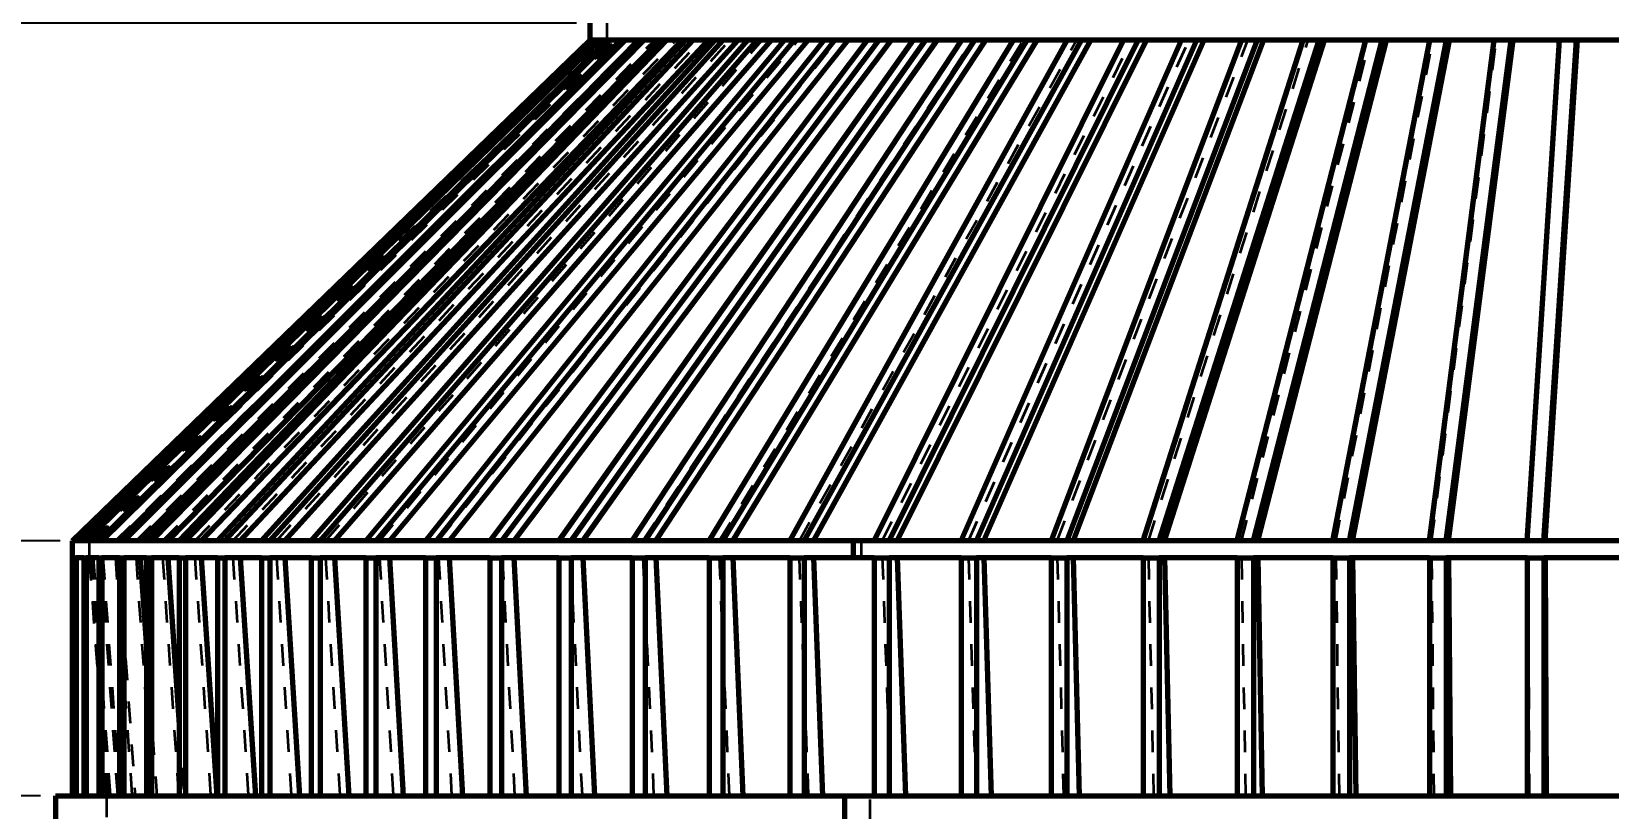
# Model space of a CAD drawing. Header units: inches. Extents: x -0.1 to 57.6, y -5.7 to 33.1.
# Drawn here: x 6.09 to 13.4, y 25.42 to 29.02 of the extents above; entities that cross this region are included whole.
import ezdxf

# ---------------------------------------------------------------- set-up
doc = ezdxf.new("R2010")
doc.units = ezdxf.units.IN
doc.header["$LTSCALE"] = 0.75
doc.header["$MEASUREMENT"] = 0
doc.linetypes.add('HIDDEN2', pattern=[0.1875, 0.125, -0.0625])
for name, color, linetype, lineweight in [('FD_Dimensions', 7, 'Continuous', 35), ('Hidden', 7, 'HIDDEN2', 35), ('Visible', 7, 'Continuous', 70)]:
    doc.layers.add(name, color=color, linetype=linetype, lineweight=lineweight)
doc.styles.get("Standard").update_dxf_attribs({"font": 'arial.ttf'})
doc.dimstyles.new('Dim-Standard', dxfattribs={"dimtxt": 0.5, "dimasz": 0.5, "dimexe": 0.3, "dimexo": 0.07, "dimgap": 0.2, "dimtad": 0, "dimtih": 1, "dimtoh": 1, "dimlfac": 0.083333, "dimzin": 12, "dimdsep": 46, "dimtxsty": 'Standard', "dimcen": 0, "dimazin": 3, "dimtp": 0.01, "dimtm": 0.01, "dimtfac": 1, "dimtofl": 0, "dimtmove": 0, "dimatfit": 3, "dimfxl": 1, "dimtolj": 1, "dimtzin": 12, "dimarcsym": 1})

# ---------------------------------------------------------------- blocks, each defined once
blk = doc.blocks.new('*D27')
at = {"layer": 'Defpoints', "color": 0, "transparency": 16777216}
for p in [(12.2815, 32.0643), (2.6083, 20.5855), (3.8815, 20.5855)]:
    blk.add_point(p, dxfattribs=at)
at = {"layer": 'FD_Dimensions', "color": 0, "lineweight": -2, "transparency": 16777216}
for p, q in [((12.2115, 32.0643), (2.3083, 32.0643)), ((2.6083, 31.5643), (2.6083, 26.7802)), ((2.6083, 21.0855), (2.6083, 25.8696)), ((3.8115, 20.5855), (2.3083, 20.5855))]:
    blk.add_line(p, q, dxfattribs=at)
at = {"layer": 'FD_Dimensions', "color": 0, "transparency": 16777216}
for points in [[(2.525, 31.5643), (2.6917, 31.5643), (2.6083, 32.0643)], [(2.525, 21.0855), (2.6917, 21.0855), (2.6083, 20.5855)]]:
    blk.add_solid(points, dxfattribs=at)
at = {"layer": 'FD_Dimensions', "color": 0, "transparency": 16777216, "insert": (2.6083, 26.3249), "char_height": 0.5, "attachment_point": 5}
blk.add_mtext('\\A1;20', dxfattribs=at)
blk = doc.blocks.new('*D28')
at = {"layer": 'Defpoints', "color": 0, "transparency": 16777216}
for p in [(8.6888, 29.0643), (5.0845, 26.6643), (6.2935, 26.6643)]:
    blk.add_point(p, dxfattribs=at)
at = {"layer": 'FD_Dimensions', "color": 0, "lineweight": -2, "transparency": 16777216}
for p, q in [((8.6188, 29.0643), (4.7845, 29.0643)), ((5.0845, 28.5643), (5.0845, 28.3143)), ((5.0845, 27.1643), (5.0845, 27.4143)), ((6.2235, 26.6643), (4.7845, 26.6643))]:
    blk.add_line(p, q, dxfattribs=at)
at = {"layer": 'FD_Dimensions', "color": 0, "transparency": 16777216}
for points in [[(5.0012, 28.5643), (5.1678, 28.5643), (5.0845, 29.0643)], [(5.0012, 27.1643), (5.1678, 27.1643), (5.0845, 26.6643)]]:
    blk.add_solid(points, dxfattribs=at)
at = {"layer": 'FD_Dimensions', "color": 0, "transparency": 16777216, "insert": (5.0845, 27.8643), "char_height": 0.5, "attachment_point": 5}
blk.add_mtext('\\A1;4', dxfattribs=at)
blk = doc.blocks.new('*D29')
at = {"layer": 'Defpoints', "color": 0, "transparency": 16777216}
for p in [(4.1796, 30.8643), (11.0815, 30.8643), (8.6815, 29.0643)]:
    blk.add_point(p, dxfattribs=at)
at = {"layer": 'FD_Dimensions', "color": 0, "lineweight": -2, "transparency": 16777216}
for p, q in [((4.1796, 31.3643), (4.1796, 31.8643)), ((11.0115, 30.8643), (3.8796, 30.8643)), ((8.6115, 29.0643), (3.8796, 29.0643)), ((4.1796, 28.5643), (4.1796, 28.0643))]:
    blk.add_line(p, q, dxfattribs=at)
at = {"layer": 'FD_Dimensions', "color": 0, "transparency": 16777216}
for points in [[(4.0963, 31.3643), (4.2629, 31.3643), (4.1796, 30.8643)], [(4.0963, 28.5643), (4.2629, 28.5643), (4.1796, 29.0643)]]:
    blk.add_solid(points, dxfattribs=at)
at = {"layer": 'FD_Dimensions', "color": 0, "transparency": 16777216, "insert": (4.1796, 29.937), "char_height": 0.5, "attachment_point": 5}
blk.add_mtext('\\A1;3', dxfattribs=at)
blk = doc.blocks.new('*D30')
at = {"layer": 'Defpoints', "color": 0, "transparency": 16777216}
for p in [(6.2816, 26.6643), (5.0845, 25.484), (6.2028, 25.484)]:
    blk.add_point(p, dxfattribs=at)
at = {"layer": 'FD_Dimensions', "color": 0, "lineweight": -2, "transparency": 16777216}
for p, q in [((5.0845, 27.1643), (5.0845, 27.6643)), ((6.2116, 26.6643), (4.7845, 26.6643)), ((6.1328, 25.484), (4.7845, 25.484)), ((5.0845, 24.984), (5.0845, 24.484))]:
    blk.add_line(p, q, dxfattribs=at)
at = {"layer": 'FD_Dimensions', "color": 0, "transparency": 16777216}
for points in [[(5.0012, 27.1643), (5.1678, 27.1643), (5.0845, 26.6643)], [(5.0012, 24.984), (5.1678, 24.984), (5.0845, 25.484)]]:
    blk.add_solid(points, dxfattribs=at)
at = {"layer": 'FD_Dimensions', "color": 0, "transparency": 16777216, "insert": (5.0845, 26.0741), "char_height": 0.5, "attachment_point": 5}
blk.add_mtext('\\A1;2', dxfattribs=at)

msp = doc.modelspace()

# ---------------------------------------------------------------- linework, layer by layer
at = {"layer": 'Hidden', "extrusion": (0, 1, 0)}
for p, q in [((8.7603, 28.9855), (8.7603, 29.0643)), ((6.3603, 26.6643), (8.7603, 28.9855)), ((6.3604, 26.6643), (8.7604, 28.9855)), ((6.372, 26.6643), (8.7674, 28.9855)), ((6.372, 26.6643), (8.7674, 28.9855)), ((6.377, 26.6643), (8.7723, 28.9855)), ((6.377, 26.6643), (8.7723, 28.9855)), ((6.4119, 26.6643), (8.793, 28.9855)), ((6.4119, 26.6643), (8.793, 28.9855)), ((6.4218, 26.6643), (8.8029, 28.9855)), ((6.4218, 26.6643), (8.8029, 28.9855)), ((6.4798, 26.6643), (8.8374, 28.9855)), ((6.4798, 26.6643), (8.8374, 28.9855)), ((6.5756, 26.6643), (8.9002, 28.9855)), ((6.5756, 26.6643), (8.9002, 28.9855)), ((6.6987, 26.6643), (8.9813, 28.9855)), ((6.6987, 26.6643), (8.9813, 28.9855)), ((6.8309, 26.9955), (8.8521, 28.9855)), ((6.8309, 26.9955), (8.8521, 28.9855)), ((6.8487, 26.6643), (9.0802, 28.9855)), ((6.8487, 26.6643), (9.0802, 28.9855)), ((7.0251, 26.6643), (9.1967, 28.9855)), ((7.0251, 26.6643), (9.1967, 28.9855)), ((7.2271, 26.6643), (9.3303, 28.9855)), ((7.2271, 26.6643), (9.3303, 28.9855)), ((7.454, 26.6643), (9.4804, 28.9855)), ((7.454, 26.6643), (9.4804, 28.9855)), ((7.7048, 26.6643), (9.6465, 28.9855)), ((7.7048, 26.6643), (9.6465, 28.9855)), ((7.9785, 26.6643), (9.8278, 28.9855)), ((7.9785, 26.6643), (9.8278, 28.9855)), ((8.1787, 28.2455), (8.9198, 28.9855)), ((8.1787, 28.2455), (8.9198, 28.9855)), ((8.2742, 26.6643), (10.0237, 28.9855)), ((8.2742, 26.6643), (10.0237, 28.9855)), ((8.5905, 26.6643), (10.2334, 28.9855)), ((8.5905, 26.6643), (10.2334, 28.9855)), ((8.9263, 26.6643), (10.4561, 28.9855)), ((8.9263, 26.6643), (10.4561, 28.9855)), ((9.2802, 26.6643), (10.6909, 28.9855)), ((9.2802, 26.6643), (10.6909, 28.9855)), ((9.6509, 26.6643), (10.9369, 28.9855)), ((9.6509, 26.6643), (10.9369, 28.9855)), ((10.0368, 26.6643), (11.193, 28.9855)), ((10.0368, 26.6643), (11.193, 28.9855)), ((10.4365, 26.6643), (11.4584, 28.9855)), ((10.4365, 26.6643), (11.4584, 28.9855)), ((10.8483, 26.6643), (11.7319, 28.9855)), ((10.8483, 26.6643), (11.7319, 28.9855)), ((11.2707, 26.6643), (12.0124, 28.9855)), ((11.2707, 26.6643), (12.0124, 28.9855)), ((11.702, 26.6643), (12.2989, 28.9855)), ((11.702, 26.6643), (12.2989, 28.9855)), ((12.1405, 26.6643), (12.5902, 28.9855)), ((12.1405, 26.6643), (12.5902, 28.9855)), ((12.5844, 26.6643), (12.8852, 28.9855)), ((12.5844, 26.6643), (12.8852, 28.9855)), ((13.032, 26.6643), (13.1827, 28.9855)), ((13.032, 26.6643), (13.1827, 28.9855)), ((6.3603, 26.5855), (6.3603, 26.6643)), ((9.9406, 26.5855), (9.9406, 26.6643)), ((9.9406, 26.5855), (9.9406, 26.6643)), ((6.439, 25.484), (6.3603, 26.5855)), ((6.3604, 26.5855), (6.4391, 25.484)), ((6.372, 26.5855), (6.4506, 25.484)), ((6.372, 26.5855), (6.4506, 25.484)), ((6.372, 26.5855), (6.4506, 25.484)), ((6.372, 26.5855), (6.4506, 25.484)), ((6.372, 26.5855), (6.4506, 25.484)), ((6.377, 26.5855), (6.4556, 25.484)), ((6.377, 26.5855), (6.4556, 25.484)), ((6.377, 26.5855), (6.4556, 25.484)), ((6.377, 26.5855), (6.4556, 25.484)), ((6.377, 26.5855), (6.4556, 25.484)), ((6.4119, 26.5855), (6.49, 25.484)), ((6.4119, 26.5855), (6.49, 25.484)), ((6.4119, 26.5855), (6.49, 25.484)), ((6.4119, 26.5855), (6.49, 25.484)), ((6.4119, 26.5855), (6.49, 25.484)), ((6.4218, 26.5855), (6.4999, 25.484)), ((6.4218, 26.5855), (6.4999, 25.484)), ((6.4218, 26.5855), (6.4999, 25.484)), ((6.4218, 26.5855), (6.4999, 25.484)), ((6.4218, 26.5855), (6.4999, 25.484)), ((6.4798, 26.5855), (6.5572, 25.484)), ((6.4798, 26.5855), (6.5572, 25.484)), ((6.4798, 26.5855), (6.5572, 25.484)), ((6.4798, 26.5855), (6.5572, 25.484)), ((6.4798, 26.5855), (6.5572, 25.484)), ((6.5756, 26.5855), (6.6518, 25.484)), ((6.5756, 26.5855), (6.6518, 25.484)), ((6.5756, 26.5855), (6.6518, 25.484)), ((6.5756, 26.5855), (6.6518, 25.484)), ((6.5756, 26.5855), (6.6518, 25.484)), ((6.6987, 26.5855), (6.7736, 25.484)), ((6.6987, 26.5855), (6.7736, 25.484)), ((6.6987, 26.5855), (6.7736, 25.484)), ((6.6987, 26.5855), (6.7736, 25.484)), ((6.6987, 26.5855), (6.7736, 25.484)), ((6.8487, 26.5855), (6.9219, 25.484)), ((6.8487, 26.5855), (6.9219, 25.484)), ((6.8487, 26.5855), (6.9219, 25.484)), ((6.8487, 26.5855), (6.9219, 25.484)), ((6.8487, 26.5855), (6.9219, 25.484)), ((7.0251, 26.5855), (7.0964, 25.484)), ((7.0251, 26.5855), (7.0964, 25.484)), ((7.0251, 26.5855), (7.0964, 25.484)), ((7.0251, 26.5855), (7.0964, 25.484)), ((7.0251, 26.5855), (7.0964, 25.484)), ((7.2271, 26.5855), (7.2961, 25.484)), ((7.2271, 26.5855), (7.2961, 25.484)), ((7.2271, 26.5855), (7.2961, 25.484)), ((7.2271, 26.5855), (7.2961, 25.484)), ((7.2271, 26.5855), (7.2961, 25.484)), ((7.454, 26.5855), (7.5205, 25.484)), ((7.454, 26.5855), (7.5205, 25.484)), ((7.454, 26.5855), (7.5205, 25.484)), ((7.454, 26.5855), (7.5205, 25.484)), ((7.454, 26.5855), (7.5205, 25.484)), ((7.7048, 26.5855), (7.7685, 25.484)), ((7.7048, 26.5855), (7.7685, 25.484)), ((7.7048, 26.5855), (7.7685, 25.484)), ((7.7048, 26.5855), (7.7685, 25.484)), ((7.7048, 26.5855), (7.7685, 25.484)), ((7.9785, 26.5855), (8.0392, 25.484)), ((7.9785, 26.5855), (8.0392, 25.484)), ((7.9785, 26.5855), (8.0392, 25.484)), ((7.9785, 26.5855), (8.0392, 25.484)), ((7.9785, 26.5855), (8.0392, 25.484)), ((8.2742, 26.5855), (8.3316, 25.484)), ((8.2742, 26.5855), (8.3316, 25.484)), ((8.2742, 26.5855), (8.3316, 25.484)), ((8.2742, 26.5855), (8.3316, 25.484)), ((8.2742, 26.5855), (8.3316, 25.484)), ((8.5905, 26.5855), (8.6444, 25.484)), ((8.5905, 26.5855), (8.6444, 25.484)), ((8.5905, 26.5855), (8.6444, 25.484)), ((8.5905, 26.5855), (8.6444, 25.484)), ((8.5905, 26.5855), (8.6444, 25.484)), ((8.9263, 26.5855), (8.9765, 25.484)), ((8.9263, 26.5855), (8.9765, 25.484)), ((8.9263, 26.5855), (8.9765, 25.484)), ((8.9263, 26.5855), (8.9765, 25.484)), ((8.9263, 26.5855), (8.9765, 25.484)), ((9.2802, 26.5855), (9.3265, 25.484)), ((9.2802, 26.5855), (9.3265, 25.484)), ((9.2802, 26.5855), (9.3265, 25.484)), ((9.2802, 26.5855), (9.3265, 25.484)), ((9.2802, 26.5855), (9.3265, 25.484)), ((9.6509, 26.5855), (9.6931, 25.484)), ((9.6509, 26.5855), (9.6931, 25.484)), ((9.6509, 26.5855), (9.6931, 25.484)), ((9.6509, 26.5855), (9.6931, 25.484)), ((9.6509, 26.5855), (9.6931, 25.484)), ((10.0368, 26.5855), (10.0747, 25.484)), ((10.0368, 26.5855), (10.0747, 25.484)), ((10.0368, 26.5855), (10.0747, 25.484)), ((10.0368, 26.5855), (10.0747, 25.484)), ((10.0368, 26.5855), (10.0747, 25.484)), ((10.4365, 26.5855), (10.47, 25.484)), ((10.4365, 26.5855), (10.47, 25.484)), ((10.4365, 26.5855), (10.47, 25.484)), ((10.4365, 26.5855), (10.47, 25.484)), ((10.4365, 26.5855), (10.47, 25.484)), ((10.8483, 26.5855), (10.8773, 25.484)), ((10.8483, 26.5855), (10.8773, 25.484)), ((10.8483, 26.5855), (10.8773, 25.484)), ((10.8483, 26.5855), (10.8773, 25.484)), ((10.8483, 26.5855), (10.8773, 25.484)), ((11.2707, 26.5855), (11.2951, 25.484)), ((11.2707, 26.5855), (11.2951, 25.484)), ((11.2707, 26.5855), (11.2951, 25.484)), ((11.2707, 26.5855), (11.2951, 25.484)), ((11.2707, 26.5855), (11.2951, 25.484)), ((11.702, 26.5855), (11.7216, 25.484)), ((11.702, 26.5855), (11.7216, 25.484)), ((11.702, 26.5855), (11.7216, 25.484)), ((11.702, 26.5855), (11.7216, 25.484)), ((11.702, 26.5855), (11.7216, 25.484)), ((12.1405, 26.5855), (12.1552, 25.484)), ((12.1405, 26.5855), (12.1552, 25.484)), ((12.1405, 26.5855), (12.1552, 25.484)), ((12.1405, 26.5855), (12.1552, 25.484)), ((12.1405, 26.5855), (12.1552, 25.484)), ((12.5844, 26.5855), (12.5943, 25.484)), ((12.5844, 26.5855), (12.5943, 25.484)), ((12.5844, 26.5855), (12.5943, 25.484)), ((12.5844, 26.5855), (12.5943, 25.484)), ((12.5844, 26.5855), (12.5943, 25.484)), ((13.032, 26.5855), (13.0369, 25.484)), ((13.032, 26.5855), (13.0369, 25.484)), ((13.032, 26.5855), (13.0369, 25.484)), ((13.032, 26.5855), (13.0369, 25.484)), ((13.032, 26.5855), (13.0369, 25.484)), ((6.4993, 26.5187), (6.5719, 25.484)), ((6.4993, 26.5187), (6.5719, 25.484)), ((6.4993, 26.5187), (6.5719, 25.484)), ((6.4993, 26.5187), (6.5719, 25.484)), ((6.4993, 26.5187), (6.5719, 25.484)), ((6.6238, 26.1717), (6.6714, 25.484)), ((6.6238, 26.1717), (6.6714, 25.484)), ((6.6238, 26.1717), (6.6714, 25.484)), ((6.6238, 26.1717), (6.6714, 25.484)), ((6.6238, 26.1717), (6.6714, 25.484)), ((6.7755, 25.8132), (6.7979, 25.484)), ((6.7755, 25.8132), (6.7979, 25.484)), ((6.7755, 25.8132), (6.7979, 25.484)), ((6.7755, 25.8132), (6.7979, 25.484)), ((6.7755, 25.8132), (6.7979, 25.484)), ((6.439, 25.484), (6.439, 25.3659)), ((9.98, 25.3659), (9.98, 25.484)), ((9.98, 25.3659), (9.98, 25.484))]:
    msp.add_line(p, q, dxfattribs=at)
at = {"layer": 'Visible', "extrusion": (0, 1, 0)}
for p, q in [((8.6815, 28.9855), (8.6815, 29.0643)), ((6.2815, 26.6643), (8.6815, 28.9855)), ((6.2816, 26.6643), (8.6817, 28.9855)), ((6.2935, 26.6643), (8.6888, 28.9855)), ((6.2935, 26.6643), (8.6888, 28.9855)), ((6.2984, 26.6643), (8.6937, 28.9855)), ((6.2984, 26.6643), (8.6937, 28.9855)), ((6.3338, 26.6643), (8.7149, 28.9855)), ((6.3338, 26.6643), (8.7149, 28.9855)), ((6.3437, 26.6643), (8.7248, 28.9855)), ((6.3437, 26.6643), (8.7248, 28.9855)), ((6.4025, 26.6643), (8.76, 28.9855)), ((6.4025, 26.6643), (8.76, 28.9855)), ((6.4172, 26.6643), (8.7748, 28.9855)), ((6.4172, 26.6643), (8.7748, 28.9855)), ((6.4993, 26.6643), (8.8239, 28.9855)), ((6.4993, 26.6643), (8.8239, 28.9855)), ((6.5189, 26.6643), (8.8435, 28.9855)), ((6.5189, 26.6643), (8.8435, 28.9855)), ((6.6238, 26.6643), (8.9064, 28.9855)), ((6.6238, 26.6643), (8.9064, 28.9855)), ((6.6481, 26.6643), (8.9307, 28.9855)), ((6.6481, 26.6643), (8.9307, 28.9855)), ((6.723, 26.6643), (9.0056, 28.9855)), ((6.723, 26.6643), (9.0056, 28.9855)), ((6.7755, 26.6643), (9.007, 28.9855)), ((6.7755, 26.6643), (9.007, 28.9855)), ((6.8045, 26.6643), (9.036, 28.9855)), ((6.8045, 26.6643), (9.036, 28.9855)), ((6.8777, 26.6643), (9.1092, 28.9855)), ((6.8777, 26.6643), (9.1092, 28.9855)), ((6.9539, 26.6643), (9.1255, 28.9855)), ((6.9539, 26.6643), (9.1255, 28.9855)), ((6.9874, 26.6643), (9.159, 28.9855)), ((6.9874, 26.6643), (9.159, 28.9855)), ((7.0586, 26.6643), (9.2303, 28.9855)), ((7.0586, 26.6643), (9.2303, 28.9855)), ((7.1581, 26.6643), (9.2613, 28.9855)), ((7.1581, 26.6643), (9.2613, 28.9855)), ((7.1961, 26.6643), (9.2992, 28.9855)), ((7.1961, 26.6643), (9.2992, 28.9855)), ((7.2651, 26.6643), (9.3682, 28.9855)), ((7.2651, 26.6643), (9.3682, 28.9855)), ((7.3875, 26.6643), (9.4139, 28.9855)), ((7.3875, 26.6643), (9.4139, 28.9855)), ((7.4297, 26.6643), (9.4561, 28.9855)), ((7.4297, 26.6643), (9.4561, 28.9855)), ((7.4962, 26.6643), (9.5226, 28.9855)), ((7.4962, 26.6643), (9.5226, 28.9855)), ((7.6411, 26.6643), (9.5828, 28.9855)), ((7.6411, 26.6643), (9.5828, 28.9855)), ((7.6874, 26.6643), (9.629, 28.9855)), ((7.6874, 26.6643), (9.629, 28.9855)), ((7.7511, 26.6643), (9.6927, 28.9855)), ((7.7511, 26.6643), (9.6927, 28.9855)), ((7.9179, 26.6643), (9.7671, 28.9855)), ((7.9179, 26.6643), (9.7671, 28.9855)), ((7.9681, 26.6643), (9.8173, 28.9855)), ((7.9681, 26.6643), (9.8173, 28.9855)), ((8.0287, 26.6643), (9.878, 28.9855)), ((8.0287, 26.6643), (9.878, 28.9855)), ((8.2168, 26.6643), (9.9663, 28.9855)), ((8.2168, 26.6643), (9.9663, 28.9855)), ((8.2707, 26.6643), (10.0202, 28.9855)), ((8.2707, 26.6643), (10.0202, 28.9855)), ((8.3281, 26.6643), (10.0776, 28.9855)), ((8.3281, 26.6643), (10.0776, 28.9855)), ((8.5366, 26.6643), (10.1795, 28.9855)), ((8.5366, 26.6643), (10.1795, 28.9855)), ((8.594, 26.6643), (10.2369, 28.9855)), ((8.594, 26.6643), (10.2369, 28.9855)), ((8.6479, 26.6643), (10.2908, 28.9855)), ((8.6479, 26.6643), (10.2908, 28.9855)), ((8.6817, 28.9855), (8.6815, 28.9855)), ((8.6888, 28.9855), (8.6817, 28.9855)), ((8.6937, 28.9855), (8.6888, 28.9855)), ((8.6937, 28.9855), (8.6888, 28.9855)), ((8.7149, 28.9855), (8.6937, 28.9855)), ((8.7248, 28.9855), (8.7149, 28.9855)), ((8.7248, 28.9855), (8.7149, 28.9855)), ((8.76, 28.9855), (8.7248, 28.9855)), ((8.7748, 28.9855), (8.76, 28.9855)), ((8.7748, 28.9855), (8.76, 28.9855)), ((8.8239, 28.9855), (8.7748, 28.9855)), ((8.8435, 28.9855), (8.8239, 28.9855)), ((8.8435, 28.9855), (8.8239, 28.9855)), ((8.9064, 28.9855), (8.8435, 28.9855)), ((8.8761, 26.6643), (10.4059, 28.9855)), ((8.8761, 26.6643), (10.4059, 28.9855)), ((8.9307, 28.9855), (8.9064, 28.9855)), ((8.9307, 28.9855), (8.9064, 28.9855)), ((9.007, 28.9855), (8.9307, 28.9855)), ((8.9368, 26.6643), (10.4666, 28.9855)), ((8.9368, 26.6643), (10.4666, 28.9855)), ((8.987, 26.6643), (10.5168, 28.9855)), ((8.987, 26.6643), (10.5168, 28.9855)), ((9.036, 28.9855), (9.007, 28.9855)), ((9.036, 28.9855), (9.007, 28.9855)), ((9.1255, 28.9855), (9.036, 28.9855)), ((9.159, 28.9855), (9.1255, 28.9855)), ((9.159, 28.9855), (9.1255, 28.9855)), ((9.2613, 28.9855), (9.159, 28.9855)), ((9.2339, 26.6643), (10.6446, 28.9855)), ((9.2339, 26.6643), (10.6446, 28.9855)), ((9.2992, 28.9855), (9.2613, 28.9855)), ((9.2992, 28.9855), (9.2613, 28.9855)), ((9.2976, 26.6643), (10.7083, 28.9855)), ((9.2976, 26.6643), (10.7083, 28.9855)), ((9.4139, 28.9855), (9.2992, 28.9855)), ((9.3439, 26.6643), (10.7546, 28.9855)), ((9.3439, 26.6643), (10.7546, 28.9855)), ((9.4561, 28.9855), (9.4139, 28.9855)), ((9.4561, 28.9855), (9.4139, 28.9855)), ((9.5828, 28.9855), (9.4561, 28.9855)), ((9.629, 28.9855), (9.5828, 28.9855)), ((9.629, 28.9855), (9.5828, 28.9855)), ((9.6087, 26.6643), (10.8947, 28.9855)), ((9.6087, 26.6643), (10.8947, 28.9855)), ((9.7671, 28.9855), (9.629, 28.9855)), ((9.6752, 26.6643), (10.9612, 28.9855)), ((9.6752, 26.6643), (10.9612, 28.9855)), ((9.7173, 26.6643), (11.0034, 28.9855)), ((9.7173, 26.6643), (11.0034, 28.9855)), ((9.8173, 28.9855), (9.7671, 28.9855)), ((9.8173, 28.9855), (9.7671, 28.9855)), ((9.9663, 28.9855), (9.8173, 28.9855)), ((10.0202, 28.9855), (9.9663, 28.9855)), ((10.0202, 28.9855), (9.9663, 28.9855)), ((9.9989, 26.6643), (11.1551, 28.9855)), ((9.9989, 26.6643), (11.1551, 28.9855)), ((10.1795, 28.9855), (10.0202, 28.9855)), ((10.0679, 26.6643), (11.2241, 28.9855)), ((10.0679, 26.6643), (11.2241, 28.9855)), ((10.1058, 26.6643), (11.262, 28.9855)), ((10.1058, 26.6643), (11.262, 28.9855)), ((10.2369, 28.9855), (10.1795, 28.9855)), ((10.2369, 28.9855), (10.1795, 28.9855)), ((10.4059, 28.9855), (10.2369, 28.9855)), ((10.403, 26.6643), (11.4248, 28.9855)), ((10.403, 26.6643), (11.4248, 28.9855)), ((10.4666, 28.9855), (10.4059, 28.9855)), ((10.4666, 28.9855), (10.4059, 28.9855)), ((10.6446, 28.9855), (10.4666, 28.9855)), ((10.4742, 26.6643), (11.4961, 28.9855)), ((10.4742, 26.6643), (11.4961, 28.9855)), ((10.5077, 26.6643), (11.5296, 28.9855)), ((10.5077, 26.6643), (11.5296, 28.9855)), ((10.7083, 28.9855), (10.6446, 28.9855)), ((10.7083, 28.9855), (10.6446, 28.9855)), ((10.8947, 28.9855), (10.7083, 28.9855)), ((10.8193, 26.6643), (11.7029, 28.9855)), ((10.8193, 26.6643), (11.7029, 28.9855)), ((10.8926, 26.6643), (11.7761, 28.9855)), ((10.8926, 26.6643), (11.7761, 28.9855)), ((10.9612, 28.9855), (10.8947, 28.9855)), ((10.9612, 28.9855), (10.8947, 28.9855)), ((10.9215, 26.6643), (11.8051, 28.9855)), ((10.9215, 26.6643), (11.8051, 28.9855)), ((11.1551, 28.9855), (10.9612, 28.9855)), ((11.2241, 28.9855), (11.1551, 28.9855)), ((11.2241, 28.9855), (11.1551, 28.9855)), ((11.4248, 28.9855), (11.2241, 28.9855)), ((11.2464, 26.6643), (11.9881, 28.9855)), ((11.2464, 26.6643), (11.9881, 28.9855)), ((11.3213, 26.6643), (12.0629, 28.9855)), ((11.3213, 26.6643), (12.0629, 28.9855)), ((11.3456, 26.6643), (12.0873, 28.9855)), ((11.3456, 26.6643), (12.0873, 28.9855)), ((11.4961, 28.9855), (11.4248, 28.9855)), ((11.4961, 28.9855), (11.4248, 28.9855)), ((11.7029, 28.9855), (11.4961, 28.9855)), ((11.6824, 26.6643), (12.2793, 28.9855)), ((11.6824, 26.6643), (12.2793, 28.9855)), ((11.7761, 28.9855), (11.7029, 28.9855)), ((11.7761, 28.9855), (11.7029, 28.9855)), ((11.7587, 26.6643), (12.3556, 28.9855)), ((11.7587, 26.6643), (12.3556, 28.9855)), ((11.9881, 28.9855), (11.7761, 28.9855)), ((11.7783, 26.6643), (12.3752, 28.9855)), ((11.7783, 26.6643), (12.3752, 28.9855)), ((12.0629, 28.9855), (11.9881, 28.9855)), ((12.0629, 28.9855), (11.9881, 28.9855)), ((12.2793, 28.9855), (12.0629, 28.9855)), ((12.1257, 26.6643), (12.5755, 28.9855)), ((12.1257, 26.6643), (12.5755, 28.9855)), ((12.2031, 26.6643), (12.6528, 28.9855)), ((12.2031, 26.6643), (12.6528, 28.9855)), ((12.2178, 26.6643), (12.6676, 28.9855)), ((12.2178, 26.6643), (12.6676, 28.9855)), ((12.3556, 28.9855), (12.2793, 28.9855)), ((12.3556, 28.9855), (12.2793, 28.9855)), ((12.5755, 28.9855), (12.3556, 28.9855)), ((12.5745, 26.6643), (12.8753, 28.9855)), ((12.5745, 26.6643), (12.8753, 28.9855)), ((12.6528, 28.9855), (12.5755, 28.9855)), ((12.6528, 28.9855), (12.5755, 28.9855)), ((12.6526, 26.6643), (12.9534, 28.9855)), ((12.6526, 26.6643), (12.9534, 28.9855)), ((12.8753, 28.9855), (12.6528, 28.9855)), ((12.6625, 26.6643), (12.9633, 28.9855)), ((12.6625, 26.6643), (12.9633, 28.9855)), ((12.9534, 28.9855), (12.8753, 28.9855)), ((12.9534, 28.9855), (12.8753, 28.9855)), ((13.1778, 28.9855), (12.9534, 28.9855)), ((13.0271, 26.6643), (13.1778, 28.9855)), ((13.0271, 26.6643), (13.1778, 28.9855)), ((13.1056, 26.6643), (13.2563, 28.9855)), ((13.1056, 26.6643), (13.2563, 28.9855)), ((13.1106, 26.6643), (13.2613, 28.9855)), ((13.1106, 26.6643), (13.2613, 28.9855)), ((13.2563, 28.9855), (13.1778, 28.9855)), ((13.2563, 28.9855), (13.1778, 28.9855)), ((13.4815, 28.9855), (13.2563, 28.9855)), ((6.5951, 26.6643), (8.1787, 28.2455)), ((6.5951, 26.6643), (8.1787, 28.2455)), ((6.4946, 26.6643), (6.8309, 26.9955)), ((6.4946, 26.6643), (6.8309, 26.9955)), ((6.2816, 26.6643), (6.2815, 26.6643)), ((6.2815, 26.5855), (6.2815, 26.6643)), ((6.2935, 26.6643), (6.2816, 26.6643)), ((6.2984, 26.6643), (6.2935, 26.6643)), ((6.2984, 26.6643), (6.2935, 26.6643)), ((6.3338, 26.6643), (6.2984, 26.6643)), ((6.3437, 26.6643), (6.3338, 26.6643)), ((6.3437, 26.6643), (6.3338, 26.6643)), ((6.4025, 26.6643), (6.3437, 26.6643)), ((6.4172, 26.6643), (6.4025, 26.6643)), ((6.4172, 26.6643), (6.4025, 26.6643)), ((6.4993, 26.6643), (6.4172, 26.6643)), ((6.5189, 26.6643), (6.4993, 26.6643)), ((6.5189, 26.6643), (6.4993, 26.6643)), ((6.6238, 26.6643), (6.5189, 26.6643)), ((6.6481, 26.6643), (6.6238, 26.6643)), ((6.6481, 26.6643), (6.6238, 26.6643)), ((6.7755, 26.6643), (6.6481, 26.6643)), ((6.8045, 26.6643), (6.7755, 26.6643)), ((6.8045, 26.6643), (6.7755, 26.6643)), ((6.9539, 26.6643), (6.8045, 26.6643)), ((6.9874, 26.6643), (6.9539, 26.6643)), ((6.9874, 26.6643), (6.9539, 26.6643)), ((7.1581, 26.6643), (6.9874, 26.6643)), ((7.1961, 26.6643), (7.1581, 26.6643)), ((7.1961, 26.6643), (7.1581, 26.6643)), ((7.3875, 26.6643), (7.1961, 26.6643)), ((7.4297, 26.6643), (7.3875, 26.6643)), ((7.4297, 26.6643), (7.3875, 26.6643)), ((7.6411, 26.6643), (7.4297, 26.6643)), ((7.6874, 26.6643), (7.6411, 26.6643)), ((7.6874, 26.6643), (7.6411, 26.6643)), ((7.9179, 26.6643), (7.6874, 26.6643)), ((7.9681, 26.6643), (7.9179, 26.6643)), ((7.9681, 26.6643), (7.9179, 26.6643)), ((8.2168, 26.6643), (7.9681, 26.6643)), ((8.2707, 26.6643), (8.2168, 26.6643)), ((8.2707, 26.6643), (8.2168, 26.6643)), ((8.5366, 26.6643), (8.2707, 26.6643)), ((8.594, 26.6643), (8.5366, 26.6643)), ((8.594, 26.6643), (8.5366, 26.6643)), ((8.8761, 26.6643), (8.594, 26.6643)), ((8.9368, 26.6643), (8.8761, 26.6643)), ((8.9368, 26.6643), (8.8761, 26.6643)), ((9.2339, 26.6643), (8.9368, 26.6643)), ((9.2976, 26.6643), (9.2339, 26.6643)), ((9.2976, 26.6643), (9.2339, 26.6643)), ((9.6087, 26.6643), (9.2976, 26.6643)), ((9.6752, 26.6643), (9.6087, 26.6643)), ((9.6752, 26.6643), (9.6087, 26.6643)), ((9.9012, 26.6643), (9.6752, 26.6643)), ((9.9012, 26.6643), (9.9012, 26.5855)), ((20.7603, 26.6643), (9.9012, 26.6643)), ((9.9012, 26.6643), (9.9012, 26.5855)), ((10.0679, 26.6643), (9.9989, 26.6643)), ((10.0679, 26.6643), (9.9989, 26.6643)), ((10.4742, 26.6643), (10.403, 26.6643)), ((10.4742, 26.6643), (10.403, 26.6643)), ((10.8926, 26.6643), (10.8193, 26.6643)), ((10.8926, 26.6643), (10.8193, 26.6643)), ((11.3213, 26.6643), (11.2464, 26.6643)), ((11.3213, 26.6643), (11.2464, 26.6643)), ((11.7587, 26.6643), (11.6824, 26.6643)), ((11.7587, 26.6643), (11.6824, 26.6643)), ((12.2031, 26.6643), (12.1257, 26.6643)), ((12.2031, 26.6643), (12.1257, 26.6643)), ((12.6526, 26.6643), (12.5745, 26.6643)), ((12.6526, 26.6643), (12.5745, 26.6643)), ((13.1056, 26.6643), (13.0271, 26.6643)), ((13.1056, 26.6643), (13.0271, 26.6643)), ((6.2816, 25.484), (6.2815, 26.5855)), ((6.2935, 26.5855), (6.2816, 26.5855)), ((6.2816, 26.5855), (6.2816, 25.484)), ((6.2935, 26.5855), (6.2935, 25.484)), ((6.2935, 26.5855), (6.2984, 26.5855)), ((6.2935, 26.5855), (6.2935, 25.484)), ((6.2935, 26.5855), (6.2984, 26.5855)), ((6.2935, 26.5855), (6.2935, 25.484)), ((6.2935, 26.5855), (6.2984, 26.5855)), ((6.2935, 26.5855), (6.2935, 25.484)), ((6.2935, 26.5855), (6.2984, 26.5855)), ((6.2935, 26.5855), (6.2935, 25.484)), ((6.2984, 26.5855), (6.2984, 25.484)), ((6.3338, 26.5855), (6.2984, 26.5855)), ((6.2984, 26.5855), (6.2984, 25.484)), ((6.2984, 26.5855), (6.2984, 25.484)), ((6.2984, 26.5855), (6.2984, 25.484)), ((6.2984, 26.5855), (6.2984, 25.484)), ((6.3338, 26.5855), (6.3338, 25.484)), ((6.3338, 26.5855), (6.3437, 26.5855)), ((6.3338, 26.5855), (6.3338, 25.484)), ((6.3338, 26.5855), (6.3437, 26.5855)), ((6.3338, 26.5855), (6.3338, 25.484)), ((6.3338, 26.5855), (6.3437, 26.5855)), ((6.3338, 26.5855), (6.3338, 25.484)), ((6.3338, 26.5855), (6.3437, 26.5855)), ((6.3338, 26.5855), (6.3338, 25.484)), ((6.3437, 26.5855), (6.3437, 25.484)), ((6.4025, 26.5855), (6.3437, 26.5855)), ((6.3437, 26.5855), (6.3437, 25.484)), ((6.3437, 26.5855), (6.3437, 25.484)), ((6.3437, 26.5855), (6.3437, 25.484)), ((6.3437, 26.5855), (6.3437, 25.484)), ((6.4025, 26.5855), (6.4025, 25.484)), ((6.4025, 26.5855), (6.4172, 26.5855)), ((6.4025, 26.5855), (6.4025, 25.484)), ((6.4025, 26.5855), (6.4172, 26.5855)), ((6.4025, 26.5855), (6.4025, 25.484)), ((6.4025, 26.5855), (6.4172, 26.5855)), ((6.4025, 26.5855), (6.4025, 25.484)), ((6.4025, 26.5855), (6.4172, 26.5855)), ((6.4025, 26.5855), (6.4025, 25.484)), ((6.4172, 26.5855), (6.4172, 25.484)), ((6.4993, 26.5855), (6.4172, 26.5855)), ((6.4172, 26.5855), (6.4172, 25.484)), ((6.4172, 26.5855), (6.4172, 25.484)), ((6.4172, 26.5855), (6.4172, 25.484)), ((6.4172, 26.5855), (6.4172, 25.484)), ((6.4946, 26.5855), (6.4993, 26.5187)), ((6.4946, 26.5855), (6.4993, 26.5187)), ((6.4946, 26.5855), (6.4993, 26.5187)), ((6.4946, 26.5855), (6.4993, 26.5187)), ((6.4946, 26.5855), (6.4993, 26.5187)), ((6.4993, 26.5855), (6.4993, 25.484)), ((6.4993, 26.5855), (6.5189, 26.5855)), ((6.4993, 26.5855), (6.4993, 25.484)), ((6.4993, 26.5855), (6.5189, 26.5855)), ((6.4993, 26.5855), (6.4993, 25.484)), ((6.4993, 26.5855), (6.5189, 26.5855)), ((6.4993, 26.5855), (6.4993, 25.484)), ((6.4993, 26.5855), (6.5189, 26.5855)), ((6.4993, 26.5855), (6.4993, 25.484)), ((6.5189, 26.5855), (6.5189, 25.484)), ((6.6238, 26.5855), (6.5189, 26.5855)), ((6.5189, 26.5855), (6.5189, 25.484)), ((6.5189, 26.5855), (6.5189, 25.484)), ((6.5189, 26.5855), (6.5189, 25.484)), ((6.5189, 26.5855), (6.5189, 25.484)), ((6.5951, 26.5855), (6.6238, 26.1717)), ((6.5951, 26.5855), (6.6238, 26.1717)), ((6.5951, 26.5855), (6.6238, 26.1717)), ((6.5951, 26.5855), (6.6238, 26.1717)), ((6.5951, 26.5855), (6.6238, 26.1717)), ((6.6238, 26.5855), (6.6238, 25.484)), ((6.6238, 26.5855), (6.6481, 26.5855)), ((6.6238, 26.5855), (6.6238, 25.484)), ((6.6238, 26.5855), (6.6481, 26.5855)), ((6.6238, 26.5855), (6.6238, 25.484)), ((6.6238, 26.5855), (6.6481, 26.5855)), ((6.6238, 26.5855), (6.6238, 25.484)), ((6.6238, 26.5855), (6.6481, 26.5855)), ((6.6238, 26.5855), (6.6238, 25.484)), ((6.6481, 26.5855), (6.6481, 25.484)), ((6.7755, 26.5855), (6.6481, 26.5855)), ((6.6481, 26.5855), (6.6481, 25.484)), ((6.6481, 26.5855), (6.6481, 25.484)), ((6.6481, 26.5855), (6.6481, 25.484)), ((6.6481, 26.5855), (6.6481, 25.484)), ((6.723, 26.5855), (6.7755, 25.8132)), ((6.723, 26.5855), (6.7755, 25.8132)), ((6.723, 26.5855), (6.7755, 25.8132)), ((6.723, 26.5855), (6.7755, 25.8132)), ((6.723, 26.5855), (6.7755, 25.8132)), ((6.7755, 26.5855), (6.7755, 25.484)), ((6.7755, 26.5855), (6.8045, 26.5855)), ((6.7755, 26.5855), (6.7755, 25.484)), ((6.7755, 26.5855), (6.8045, 26.5855)), ((6.7755, 26.5855), (6.7755, 25.484)), ((6.7755, 26.5855), (6.8045, 26.5855)), ((6.7755, 26.5855), (6.7755, 25.484)), ((6.7755, 26.5855), (6.8045, 26.5855)), ((6.7755, 26.5855), (6.7755, 25.484)), ((6.8045, 26.5855), (6.8045, 25.484)), ((6.9539, 26.5855), (6.8045, 26.5855)), ((6.8045, 26.5855), (6.8045, 25.484)), ((6.8045, 26.5855), (6.8045, 25.484)), ((6.8045, 26.5855), (6.8045, 25.484)), ((6.8045, 26.5855), (6.8045, 25.484)), ((6.8777, 26.5855), (6.9509, 25.484)), ((6.8777, 26.5855), (6.9509, 25.484)), ((6.8777, 26.5855), (6.9509, 25.484)), ((6.8777, 26.5855), (6.9509, 25.484)), ((6.8777, 26.5855), (6.9509, 25.484)), ((6.9539, 26.5855), (6.9539, 25.484)), ((6.9539, 26.5855), (6.9874, 26.5855)), ((6.9539, 26.5855), (6.9539, 25.484)), ((6.9539, 26.5855), (6.9874, 26.5855)), ((6.9539, 26.5855), (6.9539, 25.484)), ((6.9539, 26.5855), (6.9874, 26.5855)), ((6.9539, 26.5855), (6.9539, 25.484)), ((6.9539, 26.5855), (6.9874, 26.5855)), ((6.9539, 26.5855), (6.9539, 25.484)), ((6.9874, 26.5855), (6.9874, 25.484)), ((7.1581, 26.5855), (6.9874, 26.5855)), ((6.9874, 26.5855), (6.9874, 25.484)), ((6.9874, 26.5855), (6.9874, 25.484)), ((6.9874, 26.5855), (6.9874, 25.484)), ((6.9874, 26.5855), (6.9874, 25.484)), ((7.0586, 26.5855), (7.1299, 25.484)), ((7.0586, 26.5855), (7.1299, 25.484)), ((7.0586, 26.5855), (7.1299, 25.484)), ((7.0586, 26.5855), (7.1299, 25.484)), ((7.0586, 26.5855), (7.1299, 25.484)), ((7.1581, 26.5855), (7.1581, 25.484)), ((7.1581, 26.5855), (7.1961, 26.5855)), ((7.1581, 26.5855), (7.1581, 25.484)), ((7.1581, 26.5855), (7.1961, 26.5855)), ((7.1581, 26.5855), (7.1581, 25.484)), ((7.1581, 26.5855), (7.1961, 26.5855)), ((7.1581, 26.5855), (7.1581, 25.484)), ((7.1581, 26.5855), (7.1961, 26.5855)), ((7.1581, 26.5855), (7.1581, 25.484)), ((7.1961, 26.5855), (7.1961, 25.484)), ((7.3875, 26.5855), (7.1961, 26.5855)), ((7.1961, 26.5855), (7.1961, 25.484)), ((7.1961, 26.5855), (7.1961, 25.484)), ((7.1961, 26.5855), (7.1961, 25.484)), ((7.1961, 26.5855), (7.1961, 25.484)), ((7.2651, 26.5855), (7.3341, 25.484)), ((7.2651, 26.5855), (7.3341, 25.484)), ((7.2651, 26.5855), (7.3341, 25.484)), ((7.2651, 26.5855), (7.3341, 25.484)), ((7.2651, 26.5855), (7.3341, 25.484)), ((7.3875, 26.5855), (7.3875, 25.484)), ((7.3875, 26.5855), (7.4297, 26.5855)), ((7.3875, 26.5855), (7.3875, 25.484)), ((7.3875, 26.5855), (7.4297, 26.5855)), ((7.3875, 26.5855), (7.3875, 25.484)), ((7.3875, 26.5855), (7.4297, 26.5855)), ((7.3875, 26.5855), (7.3875, 25.484)), ((7.3875, 26.5855), (7.4297, 26.5855)), ((7.3875, 26.5855), (7.3875, 25.484)), ((7.4297, 26.5855), (7.4297, 25.484)), ((7.6411, 26.5855), (7.4297, 26.5855)), ((7.4297, 26.5855), (7.4297, 25.484)), ((7.4297, 26.5855), (7.4297, 25.484)), ((7.4297, 26.5855), (7.4297, 25.484)), ((7.4297, 26.5855), (7.4297, 25.484)), ((7.4962, 26.5855), (7.5627, 25.484)), ((7.4962, 26.5855), (7.5627, 25.484)), ((7.4962, 26.5855), (7.5627, 25.484)), ((7.4962, 26.5855), (7.5627, 25.484)), ((7.4962, 26.5855), (7.5627, 25.484)), ((7.6411, 26.5855), (7.6411, 25.484)), ((7.6411, 26.5855), (7.6874, 26.5855)), ((7.6411, 26.5855), (7.6411, 25.484)), ((7.6411, 26.5855), (7.6874, 26.5855)), ((7.6411, 26.5855), (7.6411, 25.484)), ((7.6411, 26.5855), (7.6874, 26.5855)), ((7.6411, 26.5855), (7.6411, 25.484)), ((7.6411, 26.5855), (7.6874, 26.5855)), ((7.6411, 26.5855), (7.6411, 25.484)), ((7.6874, 26.5855), (7.6874, 25.484)), ((7.9179, 26.5855), (7.6874, 26.5855)), ((7.6874, 26.5855), (7.6874, 25.484)), ((7.6874, 26.5855), (7.6874, 25.484)), ((7.6874, 26.5855), (7.6874, 25.484)), ((7.6874, 26.5855), (7.6874, 25.484)), ((7.7511, 26.5855), (7.8148, 25.484)), ((7.7511, 26.5855), (7.8148, 25.484)), ((7.7511, 26.5855), (7.8148, 25.484)), ((7.7511, 26.5855), (7.8148, 25.484)), ((7.7511, 26.5855), (7.8148, 25.484)), ((7.9179, 26.5855), (7.9179, 25.484)), ((7.9179, 26.5855), (7.9681, 26.5855)), ((7.9179, 26.5855), (7.9179, 25.484)), ((7.9179, 26.5855), (7.9681, 26.5855)), ((7.9179, 26.5855), (7.9179, 25.484)), ((7.9179, 26.5855), (7.9681, 26.5855)), ((7.9179, 26.5855), (7.9179, 25.484)), ((7.9179, 26.5855), (7.9681, 26.5855)), ((7.9179, 26.5855), (7.9179, 25.484)), ((7.9681, 26.5855), (7.9681, 25.484)), ((8.2168, 26.5855), (7.9681, 26.5855)), ((7.9681, 26.5855), (7.9681, 25.484)), ((7.9681, 26.5855), (7.9681, 25.484)), ((7.9681, 26.5855), (7.9681, 25.484)), ((7.9681, 26.5855), (7.9681, 25.484)), ((8.0287, 26.5855), (8.0894, 25.484)), ((8.0287, 26.5855), (8.0894, 25.484)), ((8.0287, 26.5855), (8.0894, 25.484)), ((8.0287, 26.5855), (8.0894, 25.484)), ((8.0287, 26.5855), (8.0894, 25.484)), ((8.2168, 26.5855), (8.2168, 25.484)), ((8.2168, 26.5855), (8.2707, 26.5855)), ((8.2168, 26.5855), (8.2168, 25.484)), ((8.2168, 26.5855), (8.2707, 26.5855)), ((8.2168, 26.5855), (8.2168, 25.484)), ((8.2168, 26.5855), (8.2707, 26.5855)), ((8.2168, 26.5855), (8.2168, 25.484)), ((8.2168, 26.5855), (8.2707, 26.5855)), ((8.2168, 26.5855), (8.2168, 25.484)), ((8.2707, 26.5855), (8.2707, 25.484)), ((8.5366, 26.5855), (8.2707, 26.5855)), ((8.2707, 26.5855), (8.2707, 25.484)), ((8.2707, 26.5855), (8.2707, 25.484)), ((8.2707, 26.5855), (8.2707, 25.484)), ((8.2707, 26.5855), (8.2707, 25.484)), ((8.3281, 26.5855), (8.3855, 25.484)), ((8.3281, 26.5855), (8.3855, 25.484)), ((8.3281, 26.5855), (8.3855, 25.484)), ((8.3281, 26.5855), (8.3855, 25.484)), ((8.3281, 26.5855), (8.3855, 25.484)), ((8.5366, 26.5855), (8.5366, 25.484)), ((8.5366, 26.5855), (8.594, 26.5855)), ((8.5366, 26.5855), (8.5366, 25.484)), ((8.5366, 26.5855), (8.594, 26.5855)), ((8.5366, 26.5855), (8.5366, 25.484)), ((8.5366, 26.5855), (8.594, 26.5855)), ((8.5366, 26.5855), (8.5366, 25.484)), ((8.5366, 26.5855), (8.594, 26.5855)), ((8.5366, 26.5855), (8.5366, 25.484)), ((8.594, 26.5855), (8.594, 25.484)), ((8.8761, 26.5855), (8.594, 26.5855)), ((8.594, 26.5855), (8.594, 25.484)), ((8.594, 26.5855), (8.594, 25.484)), ((8.594, 26.5855), (8.594, 25.484)), ((8.594, 26.5855), (8.594, 25.484)), ((8.6479, 26.5855), (8.7018, 25.484)), ((8.6479, 26.5855), (8.7018, 25.484)), ((8.6479, 26.5855), (8.7018, 25.484)), ((8.6479, 26.5855), (8.7018, 25.484)), ((8.6479, 26.5855), (8.7018, 25.484)), ((8.8761, 26.5855), (8.8761, 25.484)), ((8.8761, 26.5855), (8.9368, 26.5855)), ((8.8761, 26.5855), (8.8761, 25.484)), ((8.8761, 26.5855), (8.9368, 26.5855)), ((8.8761, 26.5855), (8.8761, 25.484)), ((8.8761, 26.5855), (8.9368, 26.5855)), ((8.8761, 26.5855), (8.8761, 25.484)), ((8.8761, 26.5855), (8.9368, 26.5855)), ((8.8761, 26.5855), (8.8761, 25.484)), ((8.9368, 26.5855), (8.9368, 25.484)), ((9.2339, 26.5855), (8.9368, 26.5855)), ((8.9368, 26.5855), (8.9368, 25.484)), ((8.9368, 26.5855), (8.9368, 25.484)), ((8.9368, 26.5855), (8.9368, 25.484)), ((8.9368, 26.5855), (8.9368, 25.484)), ((8.987, 26.5855), (9.0371, 25.484)), ((8.987, 26.5855), (9.0371, 25.484)), ((8.987, 26.5855), (9.0371, 25.484)), ((8.987, 26.5855), (9.0371, 25.484)), ((8.987, 26.5855), (9.0371, 25.484)), ((9.2339, 26.5855), (9.2339, 25.484)), ((9.2339, 26.5855), (9.2976, 26.5855)), ((9.2339, 26.5855), (9.2339, 25.484)), ((9.2339, 26.5855), (9.2976, 26.5855)), ((9.2339, 26.5855), (9.2339, 25.484)), ((9.2339, 26.5855), (9.2976, 26.5855)), ((9.2339, 26.5855), (9.2339, 25.484)), ((9.2339, 26.5855), (9.2976, 26.5855)), ((9.2339, 26.5855), (9.2339, 25.484)), ((9.2976, 26.5855), (9.2976, 25.484)), ((9.6087, 26.5855), (9.2976, 26.5855)), ((9.2976, 26.5855), (9.2976, 25.484)), ((9.2976, 26.5855), (9.2976, 25.484)), ((9.2976, 26.5855), (9.2976, 25.484)), ((9.2976, 26.5855), (9.2976, 25.484)), ((9.3439, 26.5855), (9.3902, 25.484)), ((9.3439, 26.5855), (9.3902, 25.484)), ((9.3439, 26.5855), (9.3902, 25.484)), ((9.3439, 26.5855), (9.3902, 25.484)), ((9.3439, 26.5855), (9.3902, 25.484)), ((9.6087, 26.5855), (9.6087, 25.484)), ((9.6087, 26.5855), (9.6752, 26.5855)), ((9.6087, 26.5855), (9.6087, 25.484)), ((9.6087, 26.5855), (9.6752, 26.5855)), ((9.6087, 26.5855), (9.6087, 25.484)), ((9.6087, 26.5855), (9.6752, 26.5855)), ((9.6087, 26.5855), (9.6087, 25.484)), ((9.6087, 26.5855), (9.6752, 26.5855)), ((9.6087, 26.5855), (9.6087, 25.484)), ((9.6752, 26.5855), (9.6752, 25.484)), ((9.9012, 26.5855), (9.6752, 26.5855)), ((9.6752, 26.5855), (9.6752, 25.484)), ((9.6752, 26.5855), (9.6752, 25.484)), ((9.6752, 26.5855), (9.6752, 25.484)), ((9.6752, 26.5855), (9.6752, 25.484)), ((9.7173, 26.5855), (9.7595, 25.484)), ((9.7173, 26.5855), (9.7595, 25.484)), ((9.7173, 26.5855), (9.7595, 25.484)), ((9.7173, 26.5855), (9.7595, 25.484)), ((9.7173, 26.5855), (9.7595, 25.484)), ((9.9989, 26.5855), (9.9012, 26.5855)), ((9.9989, 26.5855), (10.0679, 26.5855)), ((9.9989, 26.5855), (9.9989, 25.484)), ((9.9989, 26.5855), (9.9989, 25.484)), ((9.9989, 26.5855), (10.0679, 26.5855)), ((9.9989, 26.5855), (9.9989, 25.484)), ((9.9989, 26.5855), (10.0679, 26.5855)), ((9.9989, 26.5855), (9.9989, 25.484)), ((9.9989, 26.5855), (10.0679, 26.5855)), ((9.9989, 26.5855), (9.9989, 25.484)), ((10.0679, 26.5855), (10.0679, 25.484)), ((10.0679, 26.5855), (10.0679, 25.484)), ((10.403, 26.5855), (10.0679, 26.5855)), ((10.0679, 26.5855), (10.0679, 25.484)), ((10.0679, 26.5855), (10.0679, 25.484)), ((10.0679, 26.5855), (10.0679, 25.484)), ((10.1058, 26.5855), (10.1437, 25.484)), ((10.1058, 26.5855), (10.1437, 25.484)), ((10.1058, 26.5855), (10.1437, 25.484)), ((10.1058, 26.5855), (10.1437, 25.484)), ((10.1058, 26.5855), (10.1437, 25.484)), ((10.403, 26.5855), (10.4742, 26.5855)), ((10.403, 26.5855), (10.403, 25.484)), ((10.403, 26.5855), (10.403, 25.484)), ((10.403, 26.5855), (10.4742, 26.5855)), ((10.403, 26.5855), (10.403, 25.484)), ((10.403, 26.5855), (10.4742, 26.5855)), ((10.403, 26.5855), (10.403, 25.484)), ((10.403, 26.5855), (10.4742, 26.5855)), ((10.403, 26.5855), (10.403, 25.484)), ((10.4742, 26.5855), (10.4742, 25.484)), ((10.4742, 26.5855), (10.4742, 25.484)), ((10.8193, 26.5855), (10.4742, 26.5855)), ((10.4742, 26.5855), (10.4742, 25.484)), ((10.4742, 26.5855), (10.4742, 25.484)), ((10.4742, 26.5855), (10.4742, 25.484)), ((10.5077, 26.5855), (10.5413, 25.484)), ((10.5077, 26.5855), (10.5413, 25.484)), ((10.5077, 26.5855), (10.5413, 25.484)), ((10.5077, 26.5855), (10.5413, 25.484)), ((10.5077, 26.5855), (10.5413, 25.484)), ((10.8193, 26.5855), (10.8926, 26.5855)), ((10.8193, 26.5855), (10.8193, 25.484)), ((10.8193, 26.5855), (10.8193, 25.484)), ((10.8193, 26.5855), (10.8926, 26.5855)), ((10.8193, 26.5855), (10.8193, 25.484)), ((10.8193, 26.5855), (10.8926, 26.5855)), ((10.8193, 26.5855), (10.8193, 25.484)), ((10.8193, 26.5855), (10.8926, 26.5855)), ((10.8193, 26.5855), (10.8193, 25.484)), ((10.8926, 26.5855), (10.8926, 25.484)), ((10.8926, 26.5855), (10.8926, 25.484)), ((11.2464, 26.5855), (10.8926, 26.5855)), ((10.8926, 26.5855), (10.8926, 25.484)), ((10.8926, 26.5855), (10.8926, 25.484)), ((10.8926, 26.5855), (10.8926, 25.484)), ((10.9215, 26.5855), (10.9505, 25.484)), ((10.9215, 26.5855), (10.9505, 25.484)), ((10.9215, 26.5855), (10.9505, 25.484)), ((10.9215, 26.5855), (10.9505, 25.484)), ((10.9215, 26.5855), (10.9505, 25.484)), ((11.2464, 26.5855), (11.3213, 26.5855)), ((11.2464, 26.5855), (11.2464, 25.484)), ((11.2464, 26.5855), (11.2464, 25.484)), ((11.2464, 26.5855), (11.3213, 26.5855)), ((11.2464, 26.5855), (11.2464, 25.484)), ((11.2464, 26.5855), (11.3213, 26.5855)), ((11.2464, 26.5855), (11.2464, 25.484)), ((11.2464, 26.5855), (11.3213, 26.5855)), ((11.2464, 26.5855), (11.2464, 25.484)), ((11.3213, 26.5855), (11.3213, 25.484)), ((11.3213, 26.5855), (11.3213, 25.484)), ((11.6824, 26.5855), (11.3213, 26.5855)), ((11.3213, 26.5855), (11.3213, 25.484)), ((11.3213, 26.5855), (11.3213, 25.484)), ((11.3213, 26.5855), (11.3213, 25.484)), ((11.3456, 26.5855), (11.37, 25.484)), ((11.3456, 26.5855), (11.37, 25.484)), ((11.3456, 26.5855), (11.37, 25.484)), ((11.3456, 26.5855), (11.37, 25.484)), ((11.3456, 26.5855), (11.37, 25.484)), ((11.6824, 26.5855), (11.7587, 26.5855)), ((11.6824, 26.5855), (11.6824, 25.484)), ((11.6824, 26.5855), (11.6824, 25.484)), ((11.6824, 26.5855), (11.7587, 26.5855)), ((11.6824, 26.5855), (11.6824, 25.484)), ((11.6824, 26.5855), (11.7587, 26.5855)), ((11.6824, 26.5855), (11.6824, 25.484)), ((11.6824, 26.5855), (11.7587, 26.5855)), ((11.6824, 26.5855), (11.6824, 25.484)), ((11.7587, 26.5855), (11.7587, 25.484)), ((11.7587, 26.5855), (11.7587, 25.484)), ((12.1257, 26.5855), (11.7587, 26.5855)), ((11.7587, 26.5855), (11.7587, 25.484)), ((11.7587, 26.5855), (11.7587, 25.484)), ((11.7587, 26.5855), (11.7587, 25.484)), ((11.7783, 26.5855), (11.7979, 25.484)), ((11.7783, 26.5855), (11.7979, 25.484)), ((11.7783, 26.5855), (11.7979, 25.484)), ((11.7783, 26.5855), (11.7979, 25.484)), ((11.7783, 26.5855), (11.7979, 25.484)), ((12.1257, 26.5855), (12.2031, 26.5855)), ((12.1257, 26.5855), (12.1257, 25.484)), ((12.1257, 26.5855), (12.1257, 25.484)), ((12.1257, 26.5855), (12.2031, 26.5855)), ((12.1257, 26.5855), (12.1257, 25.484)), ((12.1257, 26.5855), (12.2031, 26.5855)), ((12.1257, 26.5855), (12.1257, 25.484)), ((12.1257, 26.5855), (12.2031, 26.5855)), ((12.1257, 26.5855), (12.1257, 25.484)), ((12.2031, 26.5855), (12.2031, 25.484)), ((12.2031, 26.5855), (12.2031, 25.484)), ((12.5745, 26.5855), (12.2031, 26.5855)), ((12.2031, 26.5855), (12.2031, 25.484)), ((12.2031, 26.5855), (12.2031, 25.484)), ((12.2031, 26.5855), (12.2031, 25.484)), ((12.2178, 26.5855), (12.2326, 25.484)), ((12.2178, 26.5855), (12.2326, 25.484)), ((12.2178, 26.5855), (12.2326, 25.484)), ((12.2178, 26.5855), (12.2326, 25.484)), ((12.2178, 26.5855), (12.2326, 25.484)), ((12.5745, 26.5855), (12.6526, 26.5855)), ((12.5745, 26.5855), (12.5745, 25.484)), ((12.5745, 26.5855), (12.5745, 25.484)), ((12.5745, 26.5855), (12.6526, 26.5855)), ((12.5745, 26.5855), (12.5745, 25.484)), ((12.5745, 26.5855), (12.6526, 26.5855)), ((12.5745, 26.5855), (12.5745, 25.484)), ((12.5745, 26.5855), (12.6526, 26.5855)), ((12.5745, 26.5855), (12.5745, 25.484)), ((12.6526, 26.5855), (12.6526, 25.484)), ((12.6526, 26.5855), (12.6526, 25.484)), ((13.0271, 26.5855), (12.6526, 26.5855)), ((12.6526, 26.5855), (12.6526, 25.484)), ((12.6526, 26.5855), (12.6526, 25.484)), ((12.6526, 26.5855), (12.6526, 25.484)), ((12.6625, 26.5855), (12.6724, 25.484)), ((12.6625, 26.5855), (12.6724, 25.484)), ((12.6625, 26.5855), (12.6724, 25.484)), ((12.6625, 26.5855), (12.6724, 25.484)), ((12.6625, 26.5855), (12.6724, 25.484)), ((13.0271, 26.5855), (13.1056, 26.5855)), ((13.0271, 26.5855), (13.0271, 25.484)), ((13.0271, 26.5855), (13.0271, 25.484)), ((13.0271, 26.5855), (13.1056, 26.5855)), ((13.0271, 26.5855), (13.0271, 25.484)), ((13.0271, 26.5855), (13.1056, 26.5855)), ((13.0271, 26.5855), (13.0271, 25.484)), ((13.0271, 26.5855), (13.1056, 26.5855)), ((13.0271, 26.5855), (13.0271, 25.484)), ((13.1056, 26.5855), (13.1056, 25.484)), ((13.1056, 26.5855), (13.1056, 25.484)), ((13.4815, 26.5855), (13.1056, 26.5855)), ((13.1056, 26.5855), (13.1056, 25.484)), ((13.1056, 26.5855), (13.1056, 25.484)), ((13.1056, 26.5855), (13.1056, 25.484)), ((13.1106, 26.5855), (13.1155, 25.484)), ((13.1106, 26.5855), (13.1155, 25.484)), ((13.1106, 26.5855), (13.1155, 25.484)), ((13.1106, 26.5855), (13.1155, 25.484)), ((13.1106, 26.5855), (13.1155, 25.484)), ((6.2028, 25.484), (9.8618, 25.484)), ((6.2028, 25.484), (6.2028, 25.3659)), ((9.8618, 25.484), (9.8618, 25.3659)), ((9.8618, 25.484), (20.839, 25.484)), ((9.8618, 25.484), (9.8618, 25.3659))]:
    msp.add_line(p, q, dxfattribs=at)

# ---------------------------------------------------------------- dimensions: what is measured, and where the dimension line sits
at = {"layer": 'FD_Dimensions'}
dim = msp.add_linear_dim(base=(2.6083, 20.5855), p1=(12.2815, 32.0643), p2=(3.8815, 20.5855), angle=90, text='20', dimstyle='Dim-Standard', override={"dimlfac": 1.666667, "dimclrd": 0, "dimclre": 0, "dimtmove": 0}, dxfattribs=at)
dim.commit()
dim.dimension.update_dxf_attribs({"geometry": '*D27', "text_midpoint": (2.6083, 26.3249)})
for base, p1, p2, override, picture, middle in [((4.1796, 30.8643), (8.6815, 29.0643), (11.0815, 30.8643), {"dimlfac": 1.666667}, '*D29', (4.1796, 29.937)), ((5.0845, 26.6643), (8.6888, 29.0643), (6.2935, 26.6643), {"dimlfac": 1.666667, "dimclrd": 0, "dimclre": 0, "dimtmove": 0}, '*D28', (5.0845, 27.8643))]:
    dim = msp.add_linear_dim(base=base, p1=p1, p2=p2, angle=90, dimstyle='Dim-Standard', override=override, dxfattribs=at)
    dim.commit()
    dim.dimension.update_dxf_attribs({"geometry": picture, "text_midpoint": middle, "dimtype": 160})
dim = msp.add_linear_dim(base=(5.0845, 25.484), p1=(6.2816, 26.6643), p2=(6.2028, 25.484), angle=270, text='2', dimstyle='Dim-Standard', override={"dimlfac": 1.666667, "dimtmove": 0}, dxfattribs=at)
dim.commit()
dim.dimension.update_dxf_attribs({"geometry": '*D30', "text_midpoint": (5.0845, 26.0741), "dimtype": 160})

doc.saveas('drawing.dxf')
